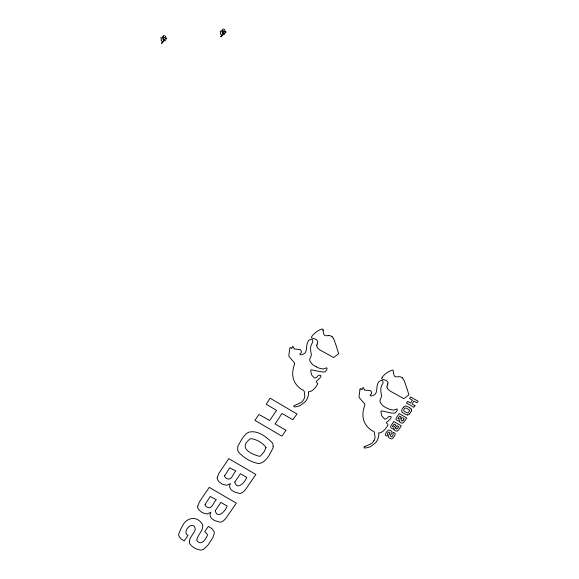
<?xml version="1.0" encoding="UTF-8"?>
<svg xmlns="http://www.w3.org/2000/svg" width="579" height="579" viewBox="0 0 579 579"><rect width="100%" height="100%" fill="white"/><g stroke="black" fill="none" stroke-linecap="round" stroke-linejoin="round"><path stroke-width="0.87" d="M161.982 37.917L162.156 37.932A1.86 1.73 -8.4 0 0 162.388 37.874L162.612 37.671A4.292 4.01 -8.4 0 1 162.67 37.259L162.735 36.882A1.31 1.223 -8.4 0 1 162.887 36.499M221.33 31.519L221.945 31.259A4.292 4.01 -8.4 0 1 221.996 30.846L222.047 30.535M371.508 393.423L371.523 392.598A7.1 6.63 -8.4 0 0 371.45 392.099A1.86 1.737 -8.4 0 0 371.334 391.759L370.944 391.18A10.929 10.19 -8.4 0 0 370.705 390.912L370.415 390.622A0.955 0.897 -8.4 0 0 370.046 390.449L368.809 390.55A2.461 2.294 -8.4 0 1 368.316 390.572L366.341 390.217A14.164 13.216 -8.4 0 0 366.066 390.195A8.736 8.149 -8.4 0 0 365.704 390.181L365.479 390.181A5.5 5.131 -8.4 0 0 364.676 390.26L363.084 387.358L362.418 388.791A11.92 11.124 -8.4 0 1 362.302 389.168C361.745 390.832 360.724 387.127 360 389.182M160.998 37.288L160.969 37.418A2.83 2.634 -8.4 0 0 160.89 37.91A0.76 0.709 -8.4 0 0 161.071 38.33L161.23 38.496A0.926 0.868 -8.4 0 1 161.403 38.641L161.331 39.517A2.099 1.961 -8.4 0 0 161.237 40.154M220.324 30.868L220.295 31.005A2.83 2.634 -8.4 0 0 220.223 31.498A0.76 0.709 -8.4 0 0 220.396 31.91L220.563 32.084A0.926 0.868 -8.4 0 1 220.729 32.221L220.664 33.097A2.099 1.961 -8.4 0 0 220.563 33.734L220.613 33.799M359.972 389.32L359.052 396.564A6.326 5.899 -8.4 0 0 359.436 397.867L364.618 403.831A3.488 3.257 -8.4 0 1 364.879 404.96C361.209 414.926 362.288 423.835 371.544 430.414A9.611 8.967 -8.4 0 0 373.151 431.138L373.658 431.384A4.683 4.371 -8.4 0 1 374.497 432.549L375.047 437.558A9.199 8.584 -8.4 0 1 373.954 440.626M387.792 383.957L387.973 382.712A2.106 1.961 -8.4 0 0 387.908 382.328L386.468 380.555L383.385 379.527A11.725 10.936 -8.4 0 1 382.603 379.31L381.901 378.927A1.086 1.013 -8.4 0 1 381.727 378.348L382.183 377.305M222.054 30.499L222.054 30.499A1.31 1.223 -8.4 0 1 222.213 30.079L222.387 30.007M163.097 39.481L163.097 39.51A2.714 2.533 -8.4 0 0 163.191 39.965M222.488 33.025L222.423 33.068A2.721 2.533 -8.4 0 0 222.517 33.524M387.474 384.941L387.51 384.84A8.186 7.643 -8.4 0 0 387.8 383.957M317.118 344.15L317.278 343.723A8.186 7.643 -8.4 0 0 317.567 342.84L317.741 341.596A2.106 1.961 -8.4 0 0 317.676 341.212L316.228 339.439L313.152 338.411A11.725 10.936 -8.4 0 1 312.37 338.194L311.668 337.81A1.086 1.013 -8.4 0 1 311.495 337.231L311.951 336.189A21.199 19.773 -8.4 0 1 321.432 329.183L322.409 329.031A0.883 0.825 -8.4 0 1 322.749 329.169A0.731 0.68 -8.4 0 1 322.981 329.429L323.227 331.492A13.592 12.68 -8.4 0 0 323.487 333.157L324.139 334.814A2.251 2.099 -8.4 0 0 324.826 335.429A2.642 2.468 -8.4 0 0 325.912 335.755L327.613 335.654A8.743 8.157 -8.4 0 1 328.829 335.567M387.387 385.158L387.351 385.267A5.797 5.414 -8.4 0 0 386.917 387.033M389.587 433.845L390.043 432.882L389.667 432.281A2.757 2.577 -8.4 0 0 389.363 432.108C386.034 431.406 388.806 438.274 385.773 435.538A1.94 1.809 -8.4 0 1 385.411 434.923A1.491 1.397 -8.4 0 1 385.353 434.467L385.766 433.28A13.483 12.579 -8.4 0 1 386.222 432.549L386.707 431.833A16.154 15.068 -8.4 0 1 387.011 431.413L387.843 430.508A2.432 2.265 -8.4 0 1 388.415 430.139A1.39 1.296 -8.4 0 1 388.987 430.009L390.427 430.436A7.426 6.926 -8.4 0 1 390.868 430.696L391.817 431.543A1.498 1.397 -8.4 0 1 392.026 432.144L392.026 432.361A2.374 2.215 -8.4 0 1 391.903 432.947L391.694 433.41A16.95 15.814 -8.4 0 1 391.332 434.062C389.631 435.09 390.709 438.057 392.352 436.305A14.627 13.643 -8.4 0 0 392.598 435.951C393.8 434.909 391.947 430.689 394.798 433.15A1.846 1.723 -8.4 0 1 395.052 433.526L395.124 433.671A1.455 1.361 -8.4 0 1 395.218 434.134L394.748 435.517A15.322 14.294 -8.4 0 1 394.19 436.414L393.655 437.196A13.237 12.347 -8.4 0 1 393.279 437.695L392.41 438.535A1.99 1.853 -8.4 0 1 391.766 438.81A1.469 1.375 -8.4 0 1 391.361 438.853L390.022 438.419A9.901 9.235 -8.4 0 1 389.443 438.086L388.523 437.275A1.368 1.274 -8.4 0 1 388.371 436.892L388.343 436.609A2.055 1.918 -8.4 0 1 388.4 436.125L388.647 435.48A11.218 10.465 -8.4 0 1 388.936 434.945L389.428 434.112M373.954 440.626L372.999 442.023A7.795 7.274 -8.4 0 1 371.334 443.572L370.973 443.767A49.215 45.915 -8.4 0 1 364.987 446.423M410.518 412.472L410.301 412.776A13.36 12.47 -8.4 0 1 409.483 413.855L409.396 413.942M403.266 420.072L404.171 418.747C400.972 414.875 399.814 423.329 402.991 420.463A10.994 10.263 -8.4 0 0 403.201 420.166M163.886 40.385L164.052 39.965M223.219 33.973L223.393 33.56M220.751 36.723L220.751 36.723A1.448 1.346 -8.4 0 0 222.039 36.014A1.281 1.194 -8.4 0 0 222.206 35.239L222.365 35.21M163.256 36.752L163.227 36.788A1.744 1.628 -8.4 0 0 163.097 37.208L163.083 37.324A2.591 2.417 -8.4 0 0 163.119 37.707A3.047 2.844 -8.4 0 1 163.155 37.961M403.679 407.066L403.606 407.153A14.084 13.136 -8.4 0 0 402.854 408.137L402.456 408.723A9.402 8.772 -8.4 0 0 401.949 409.592A2.837 2.649 -8.4 0 0 402.391 412.552M222.72 34.986L222.756 34.95A2.772 2.584 -8.4 0 0 223.125 34.472L222.958 34.241M161.418 43.041L161.461 43.012A4.921 4.589 -8.4 0 0 162.098 42.73L162.134 42.708A0.955 0.89 -8.4 0 0 162.496 42.129L162.315 41.471M220.744 36.622L220.831 36.578A4.921 4.589 -8.4 0 0 221.424 36.311L221.46 36.296A0.955 0.89 -8.4 0 0 221.822 35.717L221.641 35.051M163.654 40.226L163.285 40.067M222.98 33.806L222.611 33.654M163.126 41.623L162.865 41.934A1.621 1.513 -8.4 0 1 161.469 43.266M164.385 39.358L164.002 39.3A2.171 2.026 -8.4 0 1 163.669 39.155M364.987 446.416L363.93 447.169L364.546 448.037A15.423 14.388 -8.4 0 0 370.632 446.525L375.539 442.863A12.984 12.116 -8.4 0 0 376.734 441.212A15.481 14.446 -8.4 0 0 378.225 437.753L378.659 435.813A10.371 9.677 -8.4 0 0 378.767 435.111A6.412 5.985 -8.4 0 0 378.623 432.998C382.487 433.07 386.186 428.561 388.068 424.827C387.626 423.358 384.876 423.01 387.59 421.577A14.974 13.968 -8.4 0 1 387.923 421.273L390.072 419.138A5.435 5.073 -8.4 0 0 390.651 418.559C392.808 415.606 388.437 415.729 387.394 417.929A3.539 3.3 -8.4 0 0 387.033 418.27L384.861 419.29L382.741 417.039A12.622 11.775 -8.4 0 1 381.937 416.142L381.843 415.881A28.993 27.054 -8.4 0 1 380.982 411.539L381.134 410.945L381.872 410.916A21.076 19.664 -8.4 0 1 382.69 411.119L391.114 413.037A19.042 17.768 -8.4 0 0 391.694 413.059L394.422 413.095A2.62 2.446 -8.4 0 0 395.392 412.769L396.449 411.589A12.528 11.689 -8.4 0 0 397.078 410.627A2.113 1.969 -8.4 0 0 397.266 410.171L397.223 409.266A0.905 0.847 -8.4 0 0 396.912 408.933L393.38 410.156L389.768 409.389A21.741 20.279 -8.4 0 1 386.649 408.014L383.631 406.349A15.973 14.902 -8.4 0 1 380.316 402.419C378.456 399.669 383.146 397.071 381.214 393.944C380.562 390.507 380.417 386.258 382.885 383.522A1.223 1.144 -8.4 0 0 382.972 383.103L382.907 381.163A1.65 1.542 -8.4 0 0 382.502 380.656L381.503 380.345L379.397 381.185A1.607 1.498 -8.4 0 0 379.042 381.532A7.404 6.905 -8.4 0 0 378.246 382.741C375.626 386.584 378.413 393.532 373.39 395.327C371.125 396.637 368.512 395.754 371.269 394.031A1.947 1.817 -8.4 0 0 371.508 393.423M223.726 33.249L224.03 32.844L223.306 32.88A2.171 2.026 -8.4 0 1 222.995 32.735M225.709 32.663L224.97 32.236M166.383 39.083L165.645 38.655M407.45 414.911L407.189 414.904A2.808 2.62 -8.4 0 1 406.429 414.745L406.306 414.702A10.661 9.944 -8.4 0 1 405.199 414.151L403.483 413.153A13.491 12.586 -8.4 0 1 402.962 412.82L402.499 412.458M223.595 33.242L222.872 33.119M224.695 31.802L223.385 31.078M165.37 38.221L164.06 37.49A0.753 0.702 -8.4 0 1 163.647 37.07M163.495 39.524L164.081 39.654M316.431 366.869L313.398 365.233A15.973 14.902 -8.4 0 1 310.083 361.303C308.216 358.553 312.913 355.955 310.981 352.828C310.33 349.39 310.185 345.142 312.653 342.406A1.223 1.144 -8.4 0 0 312.74 341.986L312.674 340.047A1.65 1.542 -8.4 0 0 312.269 339.54L311.27 339.229L309.164 340.068A1.607 1.498 -8.4 0 0 308.802 340.416A7.404 6.905 -8.4 0 0 308.014 341.624C305.394 345.468 308.18 352.416 303.15 354.21C300.892 355.52 298.279 354.637 301.037 352.915A1.925 1.795 -8.4 0 0 301.239 352.459L301.29 351.482A7.1 6.63 -8.4 0 0 301.218 350.983A1.86 1.737 -8.4 0 0 301.094 350.642L300.183 349.506A0.955 0.897 -8.4 0 0 299.813 349.332L298.576 349.434A2.461 2.294 -8.4 0 1 298.084 349.455L296.108 349.101A10.379 9.684 -8.4 0 0 295.247 349.057L294.805 349.094A6.116 5.71 -8.4 0 0 294.443 349.137L292.844 346.242L292.214 347.545A12.412 11.58 -8.4 0 1 292.106 347.936L291.592 348.544L290.723 347.465L289.876 347.726L288.82 355.448A6.326 5.899 -8.4 0 0 289.203 356.751L294.385 362.715A3.488 3.257 -8.4 0 1 294.646 363.844C290.998 373.817 292.04 382.705 301.312 389.298A9.611 8.967 -8.4 0 0 302.918 390.022L303.425 390.268A4.683 4.371 -8.4 0 1 304.264 391.433L304.815 396.441A9.199 8.584 -8.4 0 1 303.722 399.51L302.766 400.907A7.795 7.274 -8.4 0 1 301.102 402.456L300.74 402.651A49.215 45.915 -8.4 0 1 294.754 405.307L293.698 406.053L294.313 406.921A15.423 14.388 -8.4 0 0 300.4 405.409L305.307 401.739A12.984 12.116 -8.4 0 0 306.79 399.59A15.481 14.446 -8.4 0 0 307.992 396.637L308.477 394.386A6.905 6.441 -8.4 0 0 308.404 391.882C312.226 391.961 315.975 387.438 317.835 383.711C315.859 382.14 316.047 381.12 318.356 379.542A4.748 4.429 -8.4 0 0 318.645 379.216L319.84 378.022A5.435 5.073 -8.4 0 0 320.419 377.436C322.575 374.49 318.204 374.613 317.162 376.813A3.539 3.3 -8.4 0 0 316.8 377.153L314.629 378.174L312.508 375.923A12.622 11.775 -8.4 0 1 311.705 375.026L311.611 374.765A28.993 27.054 -8.4 0 1 310.749 370.415L311.169 369.728L313.478 370.278A23.167 21.611 -8.4 0 0 314.296 370.488L322.416 371.957A14.895 13.896 -8.4 0 1 323.372 372L324.189 371.979A2.62 2.446 -8.4 0 0 325.159 371.653L326.216 370.473A12.528 11.689 -8.4 0 0 326.838 369.511A2.113 1.969 -8.4 0 0 327.034 369.055L326.99 368.15A0.905 0.847 -8.4 0 0 326.679 367.817L323.147 369.04L319.536 368.273A21.741 20.279 -8.4 0 1 316.416 366.898M224.254 33.292L224.999 33.734M223.711 34.089L224.457 34.523M164.921 39.712L165.674 40.146M164.385 40.508L165.131 40.943M225.405 31.628L226.136 32.062M166.079 38.048L166.81 38.475M409.686 407.768L407.84 406.704A9.684 9.032 -8.4 0 0 406.719 406.176L406.335 406.074A2.251 2.099 -8.4 0 0 405.684 406.017A2.692 2.511 -8.4 0 0 403.954 406.827A3.633 3.387 -8.4 0 0 403.679 407.066M402.325 377.906L402.745 378.355A11.522 10.748 -8.4 0 1 403.737 379.846A15.148 14.135 -8.4 0 1 404.511 381.496L407.124 389.081M332.093 336.79L332.65 337.398A11.884 11.088 -8.4 0 1 333.504 338.729M411.133 408.991L411.054 408.883A3.742 3.496 -8.4 0 0 410.562 408.376A8.938 8.338 -8.4 0 0 409.686 407.775M165.449 36.506L165.811 37.57M224.826 30.209L225.209 31.375M161.266 40.154L161.288 40.212A4.292 4.002 -8.4 0 0 161.679 40.899A2.034 1.896 -8.4 0 0 162.272 41.529M336.037 345.323L334.278 340.38A15.148 14.135 -8.4 0 0 333.518 338.722M336.182 345.764L338.679 353.711L333.627 357.547L319.586 349.774L317.524 347.892L316.764 345.916M407.269 389.522L408.912 394.827L403.86 398.663L389.826 390.89L387.756 389.008L386.996 387.033M323.133 330.392L323.104 330.001M163.169 37.961A0.76 0.709 -8.4 0 1 163.083 38.192L163.01 38.561A1.578 1.476 -8.4 0 0 163.387 39.01M163.799 40.892A2.772 2.584 -8.4 0 1 163.423 41.362M163.22 36.086A1.723 1.607 -8.4 0 1 164.19 35.457M164.791 35.949A0.76 0.709 -8.4 0 1 165.326 36.202M223.349 31.078A0.753 0.702 -8.4 0 1 222.98 30.658M222.633 29.695A1.686 1.571 -8.4 0 1 223.494 28.964M224.124 29.529A0.76 0.709 -8.4 0 1 224.659 29.782M222.691 32.576A1.542 1.44 -8.4 0 1 222.329 32.113M222.416 31.773A0.76 0.709 -8.4 0 0 222.495 31.541A3.047 2.844 -8.4 0 0 222.452 31.331A2.591 2.417 -8.4 0 1 222.401 30.948L222.423 30.796A1.744 1.628 -8.4 0 1 222.502 30.419M220.599 33.799A4.292 4.002 -8.4 0 0 221.012 34.487A2.034 1.896 -8.4 0 0 221.598 35.109M316.684 345.909A5.797 5.414 -8.4 0 1 317.14 344.158M328.829 335.603A5.305 4.95 -8.4 0 1 332.172 336.696M382.169 377.298A21.199 19.773 -8.4 0 1 391.665 370.299L392.649 370.147A0.883 0.825 -8.4 0 1 392.989 370.285A0.731 0.68 -8.4 0 1 393.213 370.546L393.459 372.608A13.592 12.68 -8.4 0 0 393.72 374.273L394.465 376.046A2.222 2.07 -8.4 0 0 394.921 376.459A2.685 2.504 -8.4 0 0 396.282 376.878L396.702 376.878A9.553 8.917 -8.4 0 0 397.411 376.82L398.576 376.705A5.262 4.914 -8.4 0 1 398.88 376.697A5.305 4.95 -8.4 0 1 402.405 377.812M409.36 413.92A2.772 2.591 -8.4 0 1 407.45 414.955M411.43 410.851A9.032 8.424 -8.4 0 1 410.497 412.458M411.387 410.837A2.721 2.54 -8.4 0 0 411.488 410.279A2.823 2.634 -8.4 0 0 411.481 409.91A2.222 2.07 -8.4 0 0 411.141 408.984M266.007 447.56L264.169 451.707L260.507 455.955A2.794 2.606 -8.4 0 1 259.291 456.295C250.982 454.008 238.237 448.059 249.744 439.215A3.358 3.134 -8.4 0 1 250.873 438.643C256.403 439.222 262.953 442.877 266.007 447.56M409.512 410.497L409.194 411.351A12.687 11.833 -8.4 0 1 408.94 411.741L408.868 411.843A9.908 9.242 -8.4 0 1 408.586 412.255L407.992 412.82A0.774 0.724 -8.4 0 1 407.652 412.914L407.298 412.885A2.142 1.998 -8.4 0 1 406.957 412.791L406.538 412.603A13.23 12.347 -8.4 0 1 406.118 412.371L404.743 411.56A12.043 11.24 -8.4 0 1 404.323 411.3L403.664 410.504L403.954 409.57A12.492 11.652 -8.4 0 1 404.214 409.172L404.395 408.904A8.547 7.968 -8.4 0 1 404.605 408.622L405.011 408.188A0.926 0.868 -8.4 0 1 405.329 408.029A1.18 1.1 -8.4 0 1 405.553 407.985A0.84 0.782 -8.4 0 1 405.792 407.992L406.472 408.253A12.644 11.797 -8.4 0 1 406.899 408.477L408.318 409.295A11.196 10.444 -8.4 0 1 408.839 409.628L409.512 410.497M189.492 541.481L189.594 542.95A4.943 4.61 -8.4 0 0 190.144 544.332C192.648 547.365 196.498 549.493 200.385 550.05A5.32 4.965 -8.4 0 0 201.861 549.891L202.657 549.652A6.941 6.478 -8.4 0 0 203.815 549.124L207.767 545.302A52.088 48.6 -8.4 0 0 208.701 544.043L213.021 537.298L214.339 532.977A5.189 4.842 -8.4 0 0 214.136 531.717L212.16 528.757L208.317 526.441L204.713 531.725L207.202 534.099A2.2 2.048 -8.4 0 1 207.347 535.351C205.892 539.708 200.616 546.41 196.715 540.337C197.309 535.126 202.896 531.334 202.802 525.804A5.24 4.885 -8.4 0 0 202.433 524.335C196.621 514.832 185.569 517.64 181.813 527.252A55.512 51.784 -8.4 0 0 180.923 528.656L178.694 534.2A5.399 5.037 -8.4 0 0 178.911 535.85A6.644 6.195 -8.4 0 0 179.432 536.986L181.278 539.063L184.223 540.909L188.03 535.322C182.211 532.904 189.854 522.352 194.262 526.282C198.09 531.102 189.224 535.973 189.492 541.481M197.671 506.299L197.663 506.712A5.269 4.921 -8.4 0 0 197.967 508.304L199.386 510.396L201.81 512.241A22.863 21.329 -8.4 0 0 202.925 512.878L207 514.007L210.843 512.328C208.889 515.187 210.785 518.618 213.644 519.913A25.91 24.173 -8.4 0 0 214.925 520.666L219.984 522.164A5.182 4.835 -8.4 0 0 221.446 521.911L223.523 520.782L225.926 518.306L236.312 503.165L209.272 487.344L199.342 501.979L197.671 506.299M217.226 477.603L217.219 478.015A5.269 4.921 -8.4 0 0 217.53 479.607L218.949 481.692L221.366 483.545A22.863 21.329 -8.4 0 0 222.481 484.182L226.563 485.311L230.399 483.631C228.444 486.49 230.341 489.921 233.199 491.216A25.91 24.173 -8.4 0 0 234.481 491.969L239.54 493.467A5.182 4.835 -8.4 0 0 241.002 493.214L243.079 492.085L245.482 489.61L255.867 474.462L228.835 458.648L218.898 473.282L217.226 477.603M273.15 446.38L273.136 446.771A9.409 8.779 -8.4 0 1 272.89 448.37L268.859 455.811A52.761 49.222 -8.4 0 1 266.441 459.024L263.546 461.76L260.666 463.164A7.896 7.368 -8.4 0 1 258.538 463.511C251.004 462.172 243.346 457.728 238.418 451.873A8.019 7.476 -8.4 0 1 237.643 449.21L237.745 447.126A10.371 9.677 -8.4 0 1 238.049 445.852L241.921 439.034A55.526 51.806 -8.4 0 1 244.063 436.161L245.822 434.228A10.972 10.234 -8.4 0 1 248.832 432.202C257.554 429.85 266.593 436.964 272.347 442.892A7.672 7.158 -8.4 0 1 272.977 444.556L273.15 446.38M394.031 429.111L394.024 429.234A1.144 1.064 -8.4 0 0 394.133 429.676L394.719 430.313A6.166 5.754 -8.4 0 0 395.377 430.725L396.781 431.138A1.448 1.346 -8.4 0 0 397.317 431.022L398.33 430.19A7.867 7.339 -8.4 0 0 398.743 429.632L401.298 425.883L393.814 421.505L391.332 425.152A8.063 7.52 -8.4 0 0 390.89 425.869L390.608 426.752A1.498 1.397 -8.4 0 0 390.789 427.512L391.259 428.047A5.059 4.719 -8.4 0 0 392.164 428.619L392.96 428.88A1.201 1.122 -8.4 0 0 393.423 428.836L393.648 428.757A1.505 1.404 -8.4 0 0 393.952 428.583L394.031 429.111M399.445 421.172L399.438 421.295A1.144 1.064 -8.4 0 0 399.539 421.736L400.132 422.366A6.166 5.754 -8.4 0 0 400.791 422.779L402.188 423.198A1.448 1.346 -8.4 0 0 402.723 423.083L403.831 422.134A8.345 7.788 -8.4 0 0 404.149 421.693L406.711 417.944L399.228 413.565L396.745 417.213A7.578 7.071 -8.4 0 0 396.239 418.038L396.014 418.812A1.484 1.382 -8.4 0 0 396.145 419.471L396.767 420.188A5.16 4.813 -8.4 0 0 397.686 420.73L398.366 420.94A1.201 1.122 -8.4 0 0 398.837 420.897L399.061 420.817A1.505 1.404 -8.4 0 0 399.365 420.644L399.445 421.172M215.229 510.765C217.559 519.71 225.803 510.671 227.134 506.06L220.903 502.413L215.229 510.765M234.792 482.068C237.122 491.014 245.358 481.974 246.69 477.364L240.459 473.716L234.792 482.068M395.464 427.982L396.897 429.046L398.757 426.687L397.035 425.674L395.464 427.982M205.14 504.381L205.212 505.539L206.37 506.676A12.81 11.949 -8.4 0 0 207.47 507.327C212.189 509.954 213.723 501.4 216.314 499.728L210.228 496.507L205.14 504.381M224.695 475.685L224.768 476.843L225.933 477.979A12.81 11.949 -8.4 0 0 227.026 478.623C231.752 481.258 233.279 472.696 235.87 471.031L229.783 467.81L224.695 475.685M392.671 426.216L393.011 426.853A3.546 3.308 -8.4 0 0 393.315 427.034L394.277 427.027L395.761 424.935L394.082 424.038L392.671 426.216M398.084 418.277L398.424 418.914A3.546 3.308 -8.4 0 0 398.728 419.095L399.488 419.203L400.111 418.552A13.737 12.81 -8.4 0 0 400.306 418.27L401.175 416.989L399.604 416.069L398.084 418.277M285.896 430.248L282.125 435.929L281.524 435.958L254.912 420.376L258.784 414.694L259.283 414.665L269.684 420.499L276.567 410.395L266.26 404.243L269.836 398.482L270.263 398.309L297.041 414.043L292.742 419.746L281.98 413.442L275.148 423.951L285.896 430.248M415.02 405.705L413.804 407.29L406.444 402.977L407.652 401.399L410.533 403.013L412.436 400.212L409.585 398.511L410.569 396.919L418.103 401.225L416.909 402.803L413.934 401.059L412.045 403.968L415.02 405.705"/></g></svg>
